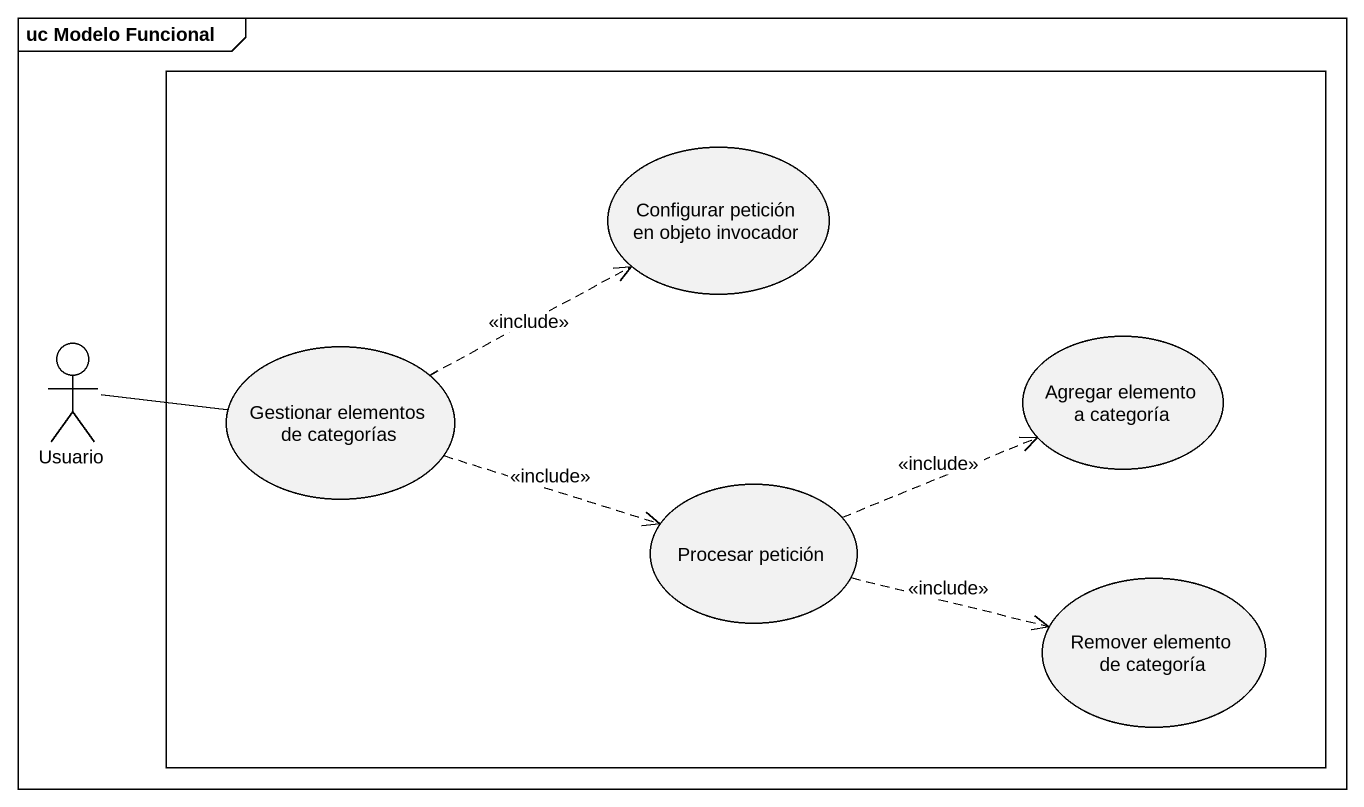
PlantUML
@startuml
mainframe uc Modelo Funcional
rectangle " " as rectangle1 {
  usecase "Configurar petición en objeto invocador" as Configurar_petición_en
  usecase "Gestionar elementos de categorías" as Gestionar_elementos_de
  usecase "Agregar elemento a categoría" as Agregar_elemento_a_categoría
  usecase "Procesar petición" as Procesar_petición
  usecase "Remover elemento de categoría" as Remover_elemento_de
}
actor Usuario
Usuario -right- Gestionar_elementos_de
Gestionar_elementos_de .right.> Configurar_petición_en : <<include>>
Gestionar_elementos_de .right.> Procesar_petición : <<include>>
Procesar_petición .right.> Agregar_elemento_a_categoría : <<include>>
Procesar_petición .right.> Remover_elemento_de : <<include>>
@enduml
